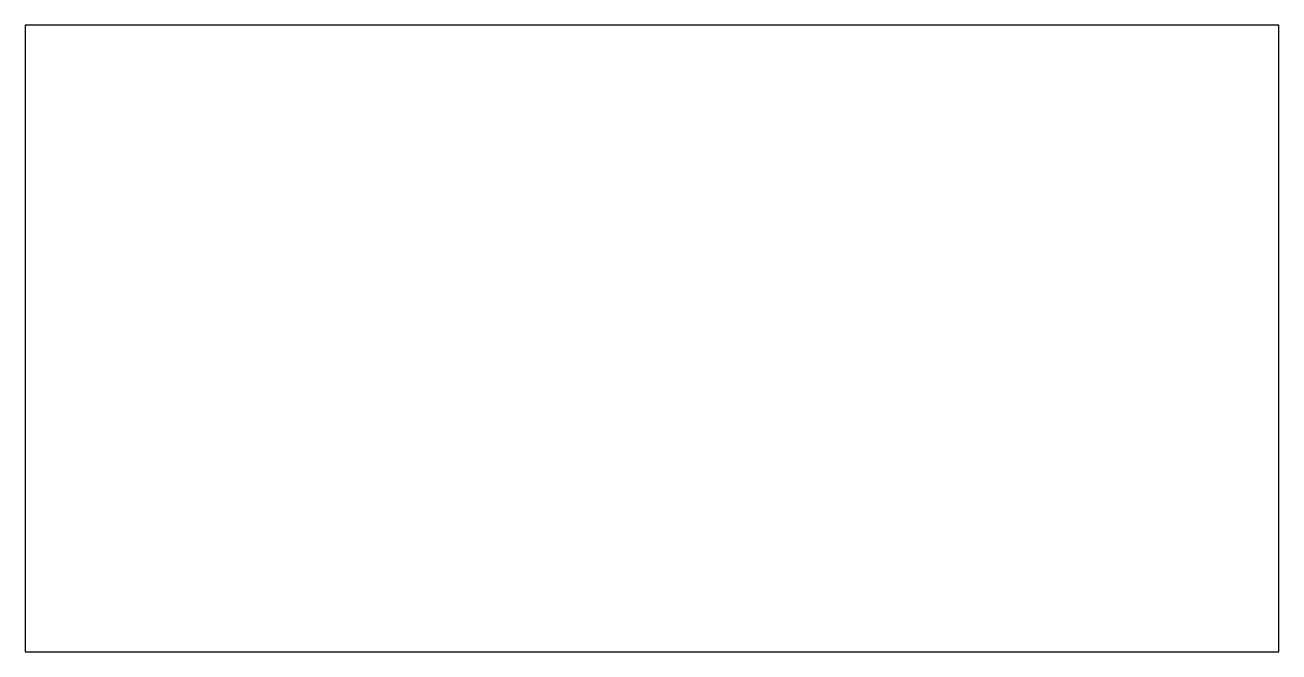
# Model space of a CAD drawing. Header units: millimetres. Extents: x 1 to 5, y 1 to 3.
import ezdxf

# ---------------------------------------------------------------- set-up
doc = ezdxf.new("R2010")
doc.units = ezdxf.units.MM

# ---------------------------------------------------------------- blocks, each defined once
blk = doc.blocks.new('RECT')
for p, q in [((4, 2), (0, 2)), ((0, 2), (0, 0)), ((4, 0), (4, 2)), ((0, 0), (4, 0))]:
    blk.add_line(p, q)

msp = doc.modelspace()

# ---------------------------------------------------------------- block references
msp.add_blockref('RECT', (1, 1))

doc.saveas('drawing.dxf')
